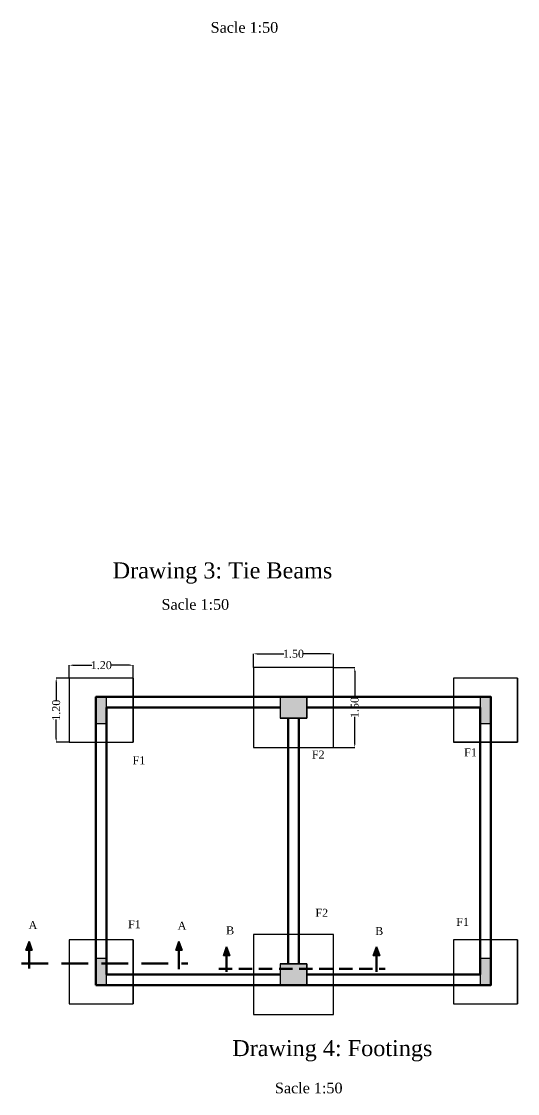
# Model space of a CAD drawing. Extents: x 159757.6 to 159806.1, y 183469.7 to 183536.
# Drawn here: x 159782.48 to 159791.77, y 183482.93 to 183503.02 of the extents above; entities that cross this region are included whole.
import ezdxf

# ---------------------------------------------------------------- set-up
doc = ezdxf.new("R2010")
doc.units = 0
doc.header["$MEASUREMENT"] = 0
doc.header["$PDSIZE"] = 2
doc.linetypes.add('DASHED', pattern=[0.75, 0.5, -0.25])
doc.linetypes.add('HIDDEN', pattern=[0.375, 0.25, -0.125])
doc.layers.add('DIM6', color=180, linetype='Continuous')
doc.layers.add('LINE-NUSS', color=255, linetype='Continuous', lineweight=70)
doc.styles.add('ATT', font='TXT')
doc.styles.get("Standard").update_dxf_attribs({"font": 'times.ttf', "height": 0.15})
doc.styles.add('style13', font='times.ttf', dxfattribs={"height": 0.06})
doc.dimstyles.new('Copy of dss', dxfattribs={"dimtxt": 0.18, "dimasz": 0.07, "dimexe": 0.18, "dimexo": 0.0625, "dimgap": 0.09, "dimtad": 0, "dimtoh": 1, "dimrnd": 0.05, "dimzin": 0, "dimdsep": 46, "dimtxsty": 'ATT', "dimcen": 0.09, "dimse1": 1, "dimse2": 1, "dimclrd": 8, "dimclrt": 2, "dimadec": 0, "dimazin": 0, "dimtfac": 1, "dimtofl": 0, "dimtmove": 0, "dimatfit": 3, "dimfxl": 0.18, "dimtolj": 1, "dimtzin": 0, "dimarcsym": 0})

# ---------------------------------------------------------------- blocks, each defined once
blk = doc.blocks.new('*D58')
at = {"layer": 'DEFPOINTS', "color": 0, "linetype": 'Continuous', "transparency": 16777216}
for p in [(159784.571, 183490.957), (159783.371, 183490.714), (159784.571, 183490.714)]:
    blk.add_point(p, dxfattribs=at)
at = {"layer": 'DIM6', "color": 0, "linetype": 'Continuous', "lineweight": -2, "transparency": 16777216}
for p, q in [((159783.371, 183490.716), (159783.371, 183490.958)), ((159784.571, 183490.716), (159784.571, 183490.958))]:
    blk.add_line(p, q, dxfattribs=at)
at = {"layer": 'DIM6', "color": 7, "linetype": 'Continuous', "lineweight": -2, "transparency": 16777216}
for p, q in [((159783.441, 183490.957), (159783.794, 183490.957)), ((159784.501, 183490.957), (159784.147, 183490.957))]:
    blk.add_line(p, q, dxfattribs=at)
at = {"layer": 'DIM6', "color": 7, "linetype": 'Continuous', "transparency": 16777216}
for points in [[(159783.441, 183490.968), (159783.441, 183490.945), (159783.371, 183490.957)], [(159784.501, 183490.968), (159784.501, 183490.945), (159784.571, 183490.957)]]:
    blk.add_solid(points, dxfattribs=at)
at = {"layer": 'DIM6', "color": 7, "linetype": 'Continuous', "transparency": 16777216, "insert": (159783.971, 183490.957), "char_height": 0.15, "attachment_point": 5}
blk.add_mtext('\\A1;1.20', dxfattribs=at)
blk = doc.blocks.new('*D59')
at = {"layer": 'DEFPOINTS', "color": 0, "linetype": 'Continuous', "transparency": 16777216}
for p in [(159783.127, 183490.714), (159783.371, 183490.714), (159783.371, 183489.514)]:
    blk.add_point(p, dxfattribs=at)
at = {"layer": 'DIM6', "color": 0, "linetype": 'Continuous', "lineweight": -2, "transparency": 16777216}
for p, q in [((159783.369, 183490.714), (159783.126, 183490.714)), ((159783.369, 183489.514), (159783.126, 183489.514))]:
    blk.add_line(p, q, dxfattribs=at)
at = {"layer": 'DIM6', "color": 7, "linetype": 'Continuous', "lineweight": -2, "transparency": 16777216}
for p, q in [((159783.127, 183490.644), (159783.127, 183490.291)), ((159783.127, 183489.584), (159783.127, 183489.938))]:
    blk.add_line(p, q, dxfattribs=at)
at = {"layer": 'DIM6', "color": 7, "linetype": 'Continuous', "transparency": 16777216}
for points in [[(159783.115, 183490.644), (159783.139, 183490.644), (159783.127, 183490.714)], [(159783.115, 183489.584), (159783.139, 183489.584), (159783.127, 183489.514)]]:
    blk.add_solid(points, dxfattribs=at)
at = {"layer": 'DIM6', "color": 7, "linetype": 'Continuous', "transparency": 16777216, "insert": (159783.127, 183490.114), "char_height": 0.15, "attachment_point": 5, "rotation": 90}
blk.add_mtext('\\A1;1.20', dxfattribs=at)
blk = doc.blocks.new('*D60')
at = {"layer": 'DEFPOINTS', "color": 0, "linetype": 'Continuous', "transparency": 16777216}
for p in [(159788.321, 183491.17), (159786.821, 183490.914), (159788.321, 183490.914)]:
    blk.add_point(p, dxfattribs=at)
at = {"layer": 'DIM6', "color": 0, "linetype": 'Continuous', "lineweight": -2, "transparency": 16777216}
for p, q in [((159786.821, 183490.916), (159786.821, 183491.171)), ((159788.321, 183490.916), (159788.321, 183491.171))]:
    blk.add_line(p, q, dxfattribs=at)
at = {"layer": 'DIM6', "color": 7, "linetype": 'Continuous', "lineweight": -2, "transparency": 16777216}
for p, q in [((159786.891, 183491.17), (159787.394, 183491.17)), ((159788.251, 183491.17), (159787.747, 183491.17))]:
    blk.add_line(p, q, dxfattribs=at)
at = {"layer": 'DIM6', "color": 7, "linetype": 'Continuous', "transparency": 16777216}
for points in [[(159786.891, 183491.182), (159786.891, 183491.158), (159786.821, 183491.17)], [(159788.251, 183491.182), (159788.251, 183491.158), (159788.321, 183491.17)]]:
    blk.add_solid(points, dxfattribs=at)
at = {"layer": 'DIM6', "color": 7, "linetype": 'Continuous', "transparency": 16777216, "insert": (159787.571, 183491.17), "char_height": 0.15, "attachment_point": 5}
blk.add_mtext('\\A1;1.50', dxfattribs=at)
blk = doc.blocks.new('*D61')
at = {"layer": 'DEFPOINTS', "color": 0, "linetype": 'Continuous', "transparency": 16777216}
for p in [(159788.321, 183490.914), (159788.72, 183490.914), (159788.321, 183489.414)]:
    blk.add_point(p, dxfattribs=at)
at = {"layer": 'DIM6', "color": 0, "linetype": 'Continuous', "lineweight": -2, "transparency": 16777216}
for p, q in [((159788.323, 183490.914), (159788.721, 183490.914)), ((159788.323, 183489.414), (159788.721, 183489.414))]:
    blk.add_line(p, q, dxfattribs=at)
at = {"layer": 'DIM6', "color": 7, "linetype": 'Continuous', "lineweight": -2, "transparency": 16777216}
for p, q in [((159788.72, 183490.844), (159788.72, 183490.341)), ((159788.72, 183489.484), (159788.72, 183489.988))]:
    blk.add_line(p, q, dxfattribs=at)
at = {"layer": 'DIM6', "color": 7, "linetype": 'Continuous', "transparency": 16777216}
for points in [[(159788.708, 183490.844), (159788.731, 183490.844), (159788.72, 183490.914)], [(159788.708, 183489.484), (159788.731, 183489.484), (159788.72, 183489.414)]]:
    blk.add_solid(points, dxfattribs=at)
at = {"layer": 'DIM6', "color": 7, "linetype": 'Continuous', "transparency": 16777216, "insert": (159788.72, 183490.164), "char_height": 0.15, "attachment_point": 5, "rotation": 90}
blk.add_mtext('\\A1;1.50', dxfattribs=at)

msp = doc.modelspace()

# ---------------------------------------------------------------- hatches: boundary and pattern name
at = {"layer": 'DIM6', "linetype": 'Continuous'}
h = msp.add_hatch(color=7, dxfattribs=at)
h.paths.add_polyline_path([(159787.321, 183489.964), (159787.821, 183489.964), (159787.821, 183490.364), (159787.321, 183490.364)])
h.paths.add_polyline_path([(159791.071, 183489.864), (159791.271, 183489.864), (159791.271, 183490.364), (159791.071, 183490.364)])
h.paths.add_polyline_path([(159791.071, 183484.964), (159791.271, 183484.964), (159791.271, 183485.464), (159791.071, 183485.464)])
h.paths.add_polyline_path([(159787.321, 183484.964), (159787.821, 183484.964), (159787.821, 183485.364), (159787.321, 183485.364)])
h.paths.add_polyline_path([(159783.871, 183484.964), (159784.071, 183484.964), (159784.071, 183485.464), (159783.871, 183485.464)])
h.paths.add_polyline_path([(159783.871, 183489.864), (159784.071, 183489.864), (159784.071, 183490.364), (159783.871, 183490.364)])
for points in [[(159782.618, 183485.786), (159782.678, 183485.621), (159782.558, 183485.621)], [(159785.427, 183485.786), (159785.487, 183485.621), (159785.366, 183485.621)], [(159786.319, 183485.686), (159786.379, 183485.521), (159786.259, 183485.521)], [(159789.128, 183485.686), (159789.188, 183485.521), (159789.067, 183485.521)]]:
    msp.add_hatch(color=7, dxfattribs=at).paths.add_polyline_path(points)

# ---------------------------------------------------------------- linework, layer by layer
at = {"layer": 'DIM6', "color": 7, "linetype": 'Continuous'}
for p, q in [((159784.571, 183490.714), (159783.371, 183490.714)), ((159784.571, 183490.714), (159784.571, 183489.514)), ((159790.571, 183490.714), (159790.571, 183489.514)), ((159791.771, 183490.714), (159790.571, 183490.714)), ((159791.771, 183490.714), (159791.771, 183489.514)), ((159787.321, 183490.364), (159787.321, 183489.964)), ((159787.821, 183490.364), (159787.821, 183489.964)), ((159787.821, 183489.964), (159787.321, 183489.964)), ((159791.771, 183489.514), (159790.571, 183489.514)), ((159782.558, 183485.621), (159782.618, 183485.786)), ((159782.618, 183485.786), (159782.678, 183485.621)), ((159784.571, 183485.814), (159783.371, 183485.814)), ((159784.571, 183485.814), (159784.571, 183484.614)), ((159785.366, 183485.621), (159785.427, 183485.786)), ((159785.427, 183485.786), (159785.487, 183485.621)), ((159791.771, 183485.814), (159790.571, 183485.814)), ((159791.771, 183485.814), (159791.771, 183484.614)), ((159786.259, 183485.521), (159786.319, 183485.686)), ((159786.319, 183485.686), (159786.379, 183485.521)), ((159789.067, 183485.521), (159789.128, 183485.686)), ((159789.128, 183485.686), (159789.188, 183485.521)), ((159787.321, 183485.364), (159787.821, 183485.364)), ((159787.321, 183485.364), (159787.321, 183484.964)), ((159787.821, 183485.364), (159787.821, 183484.964))]:
    msp.add_line(p, q, dxfattribs=at)
for points in [[(159786.821, 183489.414), (159788.321, 183489.414), (159788.321, 183490.914), (159786.821, 183490.914)], [(159783.371, 183489.514), (159784.571, 183489.514), (159784.571, 183490.714), (159783.371, 183490.714)], [(159790.571, 183489.514), (159791.771, 183489.514), (159791.771, 183490.714), (159790.571, 183490.714)], [(159783.871, 183489.864), (159784.071, 183489.864), (159784.071, 183490.364), (159783.871, 183490.364)], [(159787.321, 183489.964), (159787.821, 183489.964), (159787.821, 183490.364), (159787.321, 183490.364)], [(159791.071, 183489.864), (159791.271, 183489.864), (159791.271, 183490.364), (159791.071, 183490.364)], [(159783.371, 183484.614), (159784.571, 183484.614), (159784.571, 183485.814), (159783.371, 183485.814)], [(159786.821, 183484.414), (159788.321, 183484.414), (159788.321, 183485.914), (159786.821, 183485.914)], [(159790.571, 183484.614), (159791.771, 183484.614), (159791.771, 183485.814), (159790.571, 183485.814)], [(159783.871, 183484.964), (159784.071, 183484.964), (159784.071, 183485.464), (159783.871, 183485.464)], [(159787.321, 183484.964), (159787.821, 183484.964), (159787.821, 183485.364), (159787.321, 183485.364)], [(159791.071, 183484.964), (159791.271, 183484.964), (159791.271, 183485.464), (159791.071, 183485.464)]]:
    msp.add_lwpolyline(points, close=True, dxfattribs=at)
for points in [[(159782.558, 183485.621), (159782.678, 183485.621)], [(159785.366, 183485.621), (159785.487, 183485.621)], [(159786.259, 183485.521), (159786.379, 183485.521)], [(159789.067, 183485.521), (159789.188, 183485.521)]]:
    msp.add_lwpolyline(points, dxfattribs=at)
at = {"layer": 'LINE-NUSS', "color": 7, "linetype": 'Continuous'}
for p, q in [((159787.471, 183489.964), (159787.471, 183485.364)), ((159787.671, 183489.964), (159787.671, 183485.364)), ((159782.618, 183485.621), (159782.618, 183485.274)), ((159785.427, 183485.621), (159785.427, 183485.263)), ((159786.319, 183485.521), (159786.319, 183485.215)), ((159789.128, 183485.521), (159789.128, 183485.215)), ((159785.427, 183485.164), (159785.427, 183485.161))]:
    msp.add_line(p, q, dxfattribs=at)
at = {"layer": 'LINE-NUSS', "color": 7, "linetype": 'DASHED'}
msp.add_line((159782.475, 183485.369), (159785.591, 183485.369), dxfattribs=at)
at = {"layer": 'LINE-NUSS', "color": 7, "linetype": 'HIDDEN'}
msp.add_line((159786.176, 183485.269), (159789.292, 183485.269), dxfattribs=at)
at = {"layer": 'LINE-NUSS', "color": 7, "linetype": 'Continuous'}
msp.add_lwpolyline([(159783.871, 183484.964), (159791.271, 183484.964), (159791.271, 183490.364), (159783.871, 183490.364)], close=True, dxfattribs=at)
for points in [[(159787.321, 183490.164), (159784.071, 183490.164), (159784.071, 183485.164), (159787.321, 183485.164)], [(159787.821, 183485.164), (159791.071, 183485.164), (159791.071, 183490.164), (159787.821, 183490.164)]]:
    msp.add_lwpolyline(points, dxfattribs=at)

# ---------------------------------------------------------------- texts
at = {"layer": 'DIM6', "color": 7, "linetype": 'Continuous', "style": 'style13'}
for p in [(159786.02, 183502.806), (159785.1, 183491.996), (159787.225, 183482.936)]:
    msp.add_text('Sacle 1:50', height=0.2, dxfattribs=at).set_placement(p)
at = {"layer": 'DIM6', "color": 7, "linetype": 'Continuous'}
for s, height, p in [('Drawing 3: Tie Beams', 0.3, (159784.184, 183492.583)), ('F1', 0.15, (159790.769, 183489.25)), ('F1', 0.15, (159784.557, 183489.101)), ('F2', 0.15, (159787.916, 183489.208)), ('F2', 0.15, (159787.982, 183486.243)), ('A', 0.15, (159782.609, 183486.013)), ('F1', 0.15, (159784.472, 183486.03)), ('A', 0.15, (159785.402, 183486.002)), ('F1', 0.15, (159790.62, 183486.073)), ('B', 0.15, (159786.31, 183485.913)), ('B', 0.15, (159789.103, 183485.902)), ('Drawing 4: Footings', 0.3, (159786.424, 183483.633))]:
    msp.add_text(s, height=height, dxfattribs=at).set_placement(p)

# ---------------------------------------------------------------- dimensions: what is measured, and where the dimension line sits
for p1, p2, distance, picture, middle in [((159786.821, 183490.914), (159788.321, 183490.914), 0.255, '*D60', (159787.571, 183491.17)), ((159783.371, 183490.714), (159784.571, 183490.714), 0.242, '*D58', (159783.971, 183490.957)), ((159788.321, 183489.414), (159788.321, 183490.914), -0.399, '*D61', (159788.72, 183490.164))]:
    dim = msp.add_aligned_dim(p1=p1, p2=p2, distance=distance, dimstyle='Copy of dss', override={"dimtxt": 0.05, "dimexe": 0.0015, "dimexo": 0.002, "dimgap": 0, "dimtoh": 0, "dimtxsty": 'Standard', "dimse1": 0, "dimse2": 0, "dimclrd": 7, "dimclrt": 7, "dimfxl": 0}, dxfattribs=at)
    dim.commit()
    dim.dimension.update_dxf_attribs({"geometry": picture, "text_midpoint": middle})
dim = msp.add_linear_dim(base=(159783.127, 183490.714), p1=(159783.371, 183489.514), p2=(159783.371, 183490.714), angle=90, dimstyle='Copy of dss', override={"dimtxt": 0.05, "dimexe": 0.0015, "dimexo": 0.002, "dimgap": 0, "dimtoh": 0, "dimtxsty": 'Standard', "dimse1": 0, "dimse2": 0, "dimclrd": 7, "dimclrt": 7, "dimfxl": 0}, dxfattribs=at)
dim.commit()
dim.dimension.update_dxf_attribs({"geometry": '*D59', "text_midpoint": (159783.127, 183490.114)})

doc.saveas('drawing.dxf')
